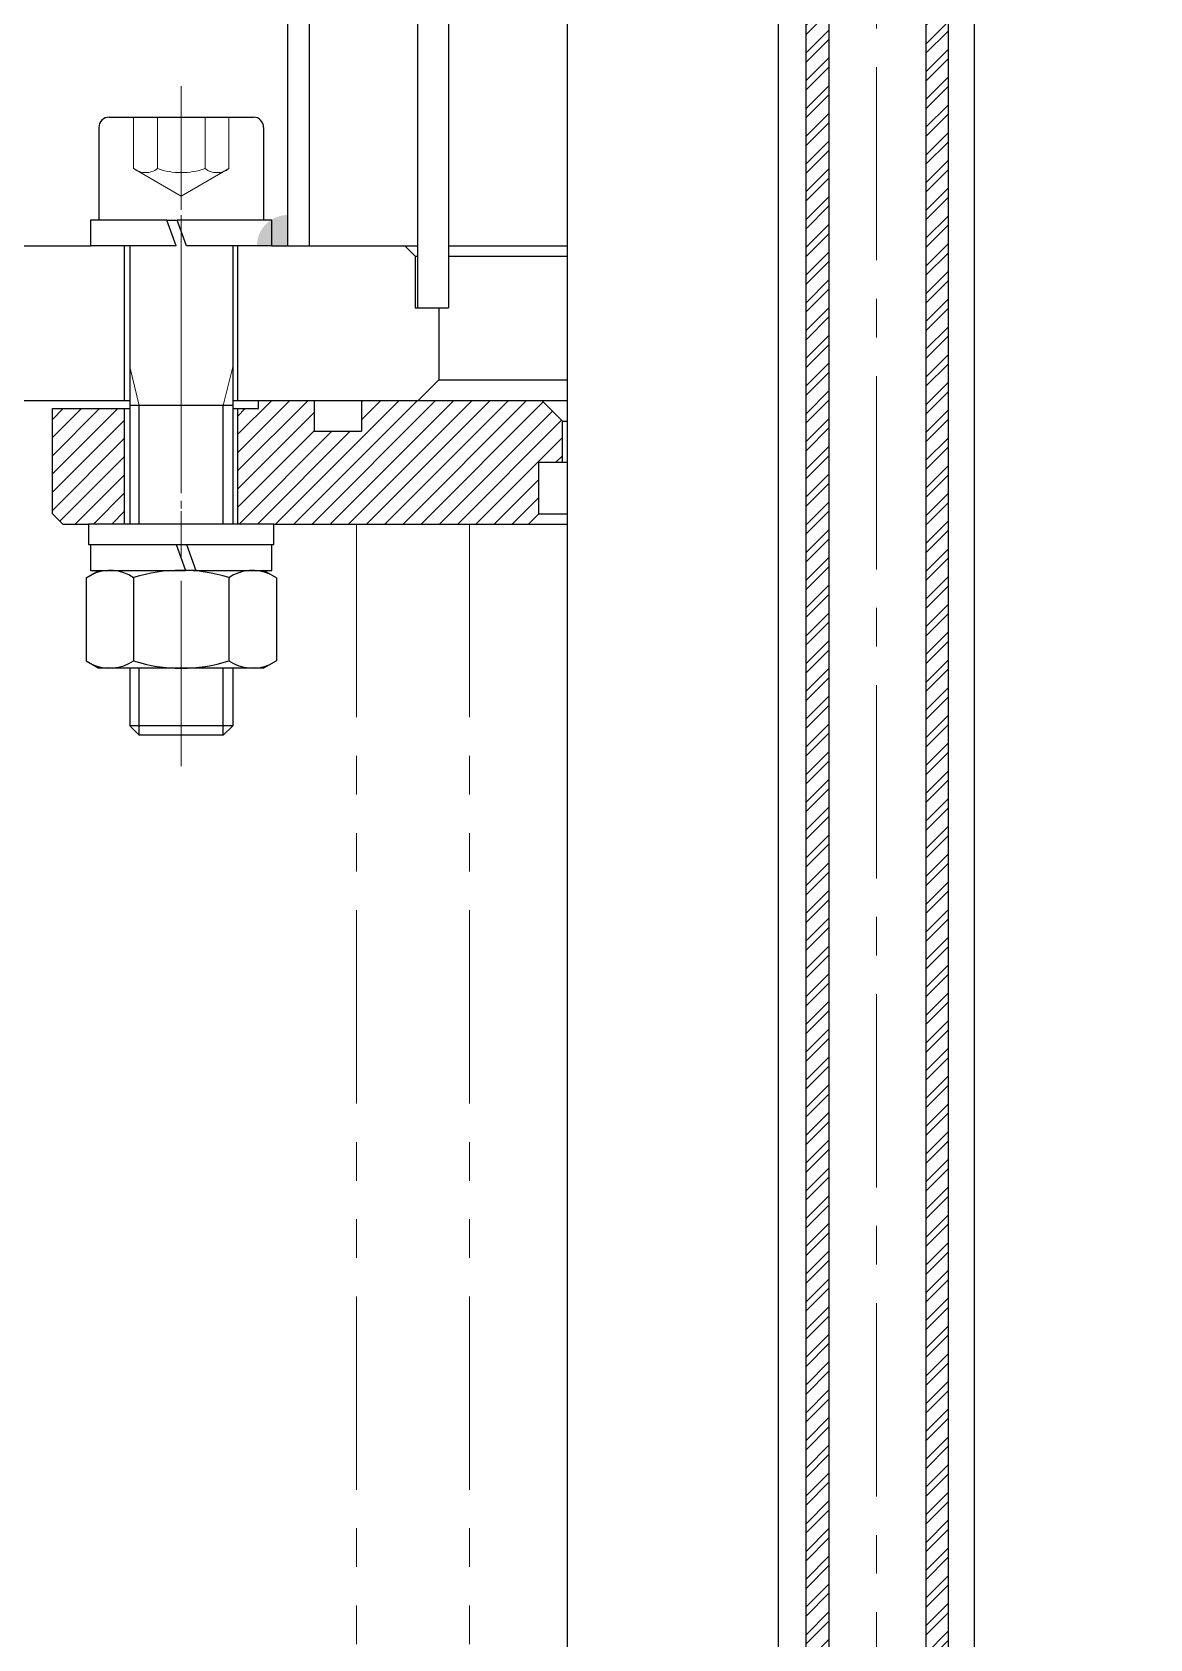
# Model space of a CAD drawing. Header units: millimetres. Extents: x 334 to 3694, y 0 to 2376.
# Drawn here: x 1180 to 1288.5, y 805.7 to 961.7 of the extents above; entities that cross this region are included whole.
import ezdxf

# ---------------------------------------------------------------- set-up
doc = ezdxf.new("R2010")
doc.units = ezdxf.units.MM
doc.header["$LTSCALE"] = 3
for name, pattern in [('AM_ISO02W050x2', [3.75, 3, -0.75]), ('AM_ISO08W050x2', [9, 6, -0.75, 1.5, -0.75]), ('CENTER', [2, 1.25, -0.25, 0.25, -0.25]), ('DASHED', [0.75, 0.5, -0.25]), ('PHANTOM', [2.5, 1.25, -0.25, 0.25, -0.25, 0.25, -0.25])]:
    doc.linetypes.add(name, pattern=pattern)
for name, color, linetype, lineweight in [('1_외형선', 7, 'Continuous', 25), ('2_숨은선', 2, 'DASHED', 20), ('3_중심선', 1, 'CENTER', 18), ('5_파단선', 5, 'PHANTOM', 9), ('6_가는선', 3, 'Continuous', 18), ('AM_4', 3, 'Continuous', 25)]:
    doc.layers.add(name, color=color, linetype=linetype, lineweight=lineweight)

# ---------------------------------------------------------------- blocks, each defined once
blk = doc.blocks.new('*U61')
at = {"layer": '1_외형선'}
for p, q in [((1111.16, 953.42), (1125.16, 953.42)), ((1110.16, 952.42), (1110.16, 943.42)), ((1126.16, 952.42), (1126.16, 943.42)), ((1116.75, 943.42), (1117.75, 943.42)), ((1113.16, 940.92), (1113.16, 929.17)), ((1123.16, 940.92), (1123.16, 929.17)), ((1113.16, 929.17), (1113.16, 925.42)), ((1123.16, 929.17), (1123.16, 925.42)), ((1113.16, 925.42), (1113.16, 913.92)), ((1123.16, 925.42), (1113.16, 925.42)), ((1123.16, 925.42), (1123.16, 913.92)), ((1113.16, 899.92), (1113.16, 894.34)), ((1123.16, 899.92), (1123.16, 894.34)), ((1113.16, 894.34), (1114.08, 893.42)), ((1123.16, 894.34), (1113.16, 894.34)), ((1123.16, 894.34), (1122.24, 893.42)), ((1122.24, 893.42), (1114.08, 893.42))]:
    blk.add_line(p, q, dxfattribs=at)
for centre, start, end in [((1111.16, 952.42), 90, 180), ((1125.16, 952.42), 360, 90)]:
    blk.add_arc(centre, 1, start, end, dxfattribs=at)
at = {"layer": '2_숨은선', "linetype": 'AM_ISO02W050x2'}
for p, q in [((1113.54, 953.42), (1113.54, 948.42)), ((1115.85, 953.42), (1115.85, 948.42)), ((1120.47, 953.42), (1120.47, 948.42)), ((1122.78, 953.42), (1122.78, 948.42)), ((1113.54, 948.42), (1118.16, 945.76)), ((1122.78, 948.42), (1118.16, 945.76))]:
    blk.add_line(p, q, dxfattribs=at)
for centre, radius, start, end in [((1114.7, 949.91), 1.88, 232.1211, 307.8789), ((1118.16, 954.96), 6.93, 250.5288, 289.4712), ((1121.63, 949.91), 1.88, 232.1211, 307.8789)]:
    blk.add_arc(centre, radius, start, end, dxfattribs=at)
at = {"layer": '3_중심선', "linetype": 'AM_ISO08W050x2'}
blk.add_line((1118.16, 890.42), (1118.16, 956.42), dxfattribs=at)
at = {"layer": '6_가는선'}
for p, q in [((1114.08, 925.42), (1113.16, 929.17)), ((1122.24, 925.42), (1123.16, 929.17))]:
    blk.add_line(p, q, dxfattribs=at)
at = {"layer": 'AM_4'}
for p, q in [((1114.08, 913.92), (1114.08, 925.42)), ((1122.24, 913.92), (1122.24, 925.42)), ((1114.08, 893.42), (1114.08, 899.92)), ((1122.24, 893.42), (1122.24, 899.92))]:
    blk.add_line(p, q, dxfattribs=at)
blk = doc.blocks.new('*U62')
at = {"layer": '1_외형선'}
for p, q in [((1109.36, 943.42), (1109.36, 940.92)), ((1116.75, 943.42), (1109.36, 943.42)), ((1117.66, 940.92), (1116.75, 943.42)), ((1126.96, 943.42), (1117.75, 943.42)), ((1118.66, 940.92), (1117.75, 943.42)), ((1126.96, 940.92), (1126.96, 943.42)), ((1117.66, 940.92), (1109.36, 940.92)), ((1126.96, 940.92), (1118.66, 940.92))]:
    blk.add_line(p, q, dxfattribs=at)
blk = doc.blocks.new('*U63')
at = {"layer": '1_외형선'}
for p, q in [((1108.92, 908.71), (1110.16, 909.42)), ((1119.57, 909.42), (1118.57, 909.42)), ((1127.4, 908.71), (1126.16, 909.42)), ((1108.92, 908.71), (1108.92, 900.64)), ((1113.54, 908.71), (1113.54, 900.64)), ((1122.78, 908.71), (1122.78, 900.64)), ((1127.4, 908.71), (1127.4, 900.64)), ((1108.92, 900.64), (1110.16, 899.92)), ((1127.4, 900.64), (1126.16, 899.92)), ((1126.16, 899.92), (1110.16, 899.92))]:
    blk.add_line(p, q, dxfattribs=at)
for centre, radius, start, end in [((1111.23, 905.34), 4.08, 55.5615, 115.5615), ((1118.16, 894.16), 15.27, 72.383, 107.617), ((1125.09, 905.34), 4.08, 64.4385, 124.4385), ((1111.23, 904.01), 4.08, 244.4385, 304.4385), ((1118.16, 915.19), 15.27, 252.383, 287.617), ((1125.09, 904.01), 4.08, 235.5615, 295.5615)]:
    blk.add_arc(centre, radius, start, end, dxfattribs=at)
blk = doc.blocks.new('*U64')
at = {"layer": '1_외형선'}
for p, q in [((1127.16, 913.92), (1109.16, 913.92)), ((1109.16, 913.92), (1109.16, 911.92)), ((1127.16, 911.92), (1127.16, 913.92)), ((1109.16, 911.92), (1109.36, 911.92)), ((1117.66, 911.92), (1118.66, 911.92)), ((1126.96, 911.92), (1127.16, 911.92))]:
    blk.add_line(p, q, dxfattribs=at)
blk = doc.blocks.new('*U65')
at = {"layer": '1_외형선'}
for p, q in [((1109.36, 911.92), (1117.66, 911.92)), ((1109.36, 911.92), (1109.36, 909.42)), ((1117.66, 911.92), (1118.57, 909.42)), ((1118.66, 911.92), (1119.57, 909.42)), ((1118.66, 911.92), (1126.96, 911.92)), ((1126.96, 909.42), (1126.96, 911.92)), ((1109.36, 909.42), (1118.57, 909.42)), ((1119.57, 909.42), (1126.96, 909.42))]:
    blk.add_line(p, q, dxfattribs=at)
blk = doc.blocks.new('A$C0bcc7fed')
at = {"layer": '6_가는선'}
h = blk.add_hatch(dxfattribs=at)
h.set_pattern_fill('ANSI32', color=256, scale=0.2, angle=90)
h.set_pattern_definition([(135, (-850.1721, -583.0731), (-1.3470384, -1.3470384), []), (135, (-850.1721, -582.175), (-1.3470384, -1.3470384), [])])
h.paths.add_polyline_path([(-3.21, 690.45), (-5.35, 690.45), (-5.35, -134.55), (-3.15, -134.55)])
h.paths.add_polyline_path([(8.45, -97.55), (6.25, -97.55), (6.25, -134.55), (8.45, -134.55)])
h.paths.add_polyline_path([(8.45, 690.45), (6.19, 690.45), (6.25, -97.55), (8.45, -97.55)])
h.paths.add_polyline_path([(-21.46, 114.71), (2.93, 114.71), (2.93, 118.76), (-21.46, 118.76)], flags=9)
at = {"layer": '1_외형선'}
for points in [[(-5.35, -134.55), (8.45, -134.55), (8.45, 690.45), (-5.35, 690.45)], [(-3.15, -134.55), (6.25, -134.55), (6.19, 690.45), (-3.21, 690.45)]]:
    blk.add_lwpolyline(points, close=True, dxfattribs=at)
blk = doc.blocks.new('A$C2ec57b86!a')
at = {"layer": '1_외형선', "ltscale": 5}
for p, q in [((-30, -553), (-30, 55)), ((-9.5, -733.4), (-9.5, -23.48)), ((9.5, -733.4), (9.5, -23.94))]:
    blk.add_line(p, q, dxfattribs=at)
at = {"layer": '3_중심선', "ltscale": 5}
blk.add_line((0, -915.4), (0, 55), dxfattribs=at)

msp = doc.modelspace()

# ---------------------------------------------------------------- hatches: boundary and pattern name
at = {"layer": '6_가는선', "ltscale": 5}
h = msp.add_hatch(color=256, dxfattribs=at)
h.dxf.hatch_style = 1
h.paths.add_polyline_path([(1204.79, 940.92), (1204.79, 943.92, 0.414214), (1201.79, 940.92)])
at = {"layer": '6_가는선'}
h = msp.add_hatch(dxfattribs=at)
h.set_pattern_fill('ANSI31', color=256, scale=10, style=0)
h.set_pattern_definition([(45, (-3468.1345, -757.9132), (-0.88388348, 0.88388348), [])])
h.paths.add_polyline_path([(1181.94, 925.12), (1188.94, 925.12), (1188.94, 913.92), (1182.94, 913.92), (1181.94, 914.92)])
h.paths.add_polyline_path([(1199.94, 925.12), (1201.94, 925.12), (1201.94, 925.92), (1207.34, 925.92), (1207.34, 922.92), (1211.94, 922.92), (1211.94, 925.92), (1229.44, 925.92), (1231.44, 923.92), (1231.44, 919.92), (1229.14, 919.92), (1229.14, 914.92), (1228.14, 913.92), (1199.94, 913.92)])
h.paths.add_polyline_path([(1316.54, 922.92), (1316.54, 925.92), (1321.94, 925.92), (1321.94, 925.12), (1323.94, 925.12), (1323.94, 913.92), (1295.74, 913.92), (1294.74, 914.92), (1294.74, 919.92), (1292.44, 919.92), (1292.44, 923.92), (1294.44, 925.92), (1311.94, 925.92), (1311.94, 922.92)])
h.paths.add_polyline_path([(1341.94, 914.92), (1340.94, 913.92), (1334.94, 913.92), (1334.94, 925.12), (1341.94, 925.12)])

# ---------------------------------------------------------------- linework, layer by layer
at = {"layer": '1_외형선', "ltscale": 5}
for p, q in [((1217.39, 1079.92), (1217.39, 934.92)), ((1220.39, 1079.92), (1220.39, 934.92)), ((1206.89, 940.92), (1206.89, 1069.92)), ((1204.79, 942.92), (1204.79, 965.42)), ((1204.79, 940.92), (1204.79, 942.92)), ((1152.94, 925.92), (1189.44, 925.92)), ((1199.44, 925.92), (1231.94, 925.92))]:
    msp.add_line(p, q, dxfattribs=at)
at = {"layer": '1_외형선'}
for p, q in [((1152.94, 940.92), (1183.94, 940.92)), ((1183.94, 940.92), (1185.64, 940.92)), ((1188.94, 925.92), (1188.94, 940.92)), ((1199.94, 925.92), (1199.94, 940.92)), ((1203.24, 940.92), (1204.94, 940.92)), ((1204.94, 940.92), (1216.14, 940.92)), ((1217.14, 939.92), (1216.14, 940.92)), ((1216.14, 940.92), (1217.39, 940.92)), ((1220.39, 940.92), (1231.94, 940.92)), ((1217.14, 939.92), (1217.14, 934.92)), ((1217.14, 939.92), (1217.39, 939.92)), ((1220.39, 939.92), (1231.94, 939.92)), ((1217.14, 934.92), (1220.39, 934.92)), ((1219.44, 934.92), (1219.44, 927.92)), ((1219.44, 927.92), (1217.44, 925.92)), ((1219.44, 927.92), (1231.94, 927.92)), ((1181.94, 914.92), (1181.94, 925.12)), ((1181.94, 925.12), (1189.44, 925.12)), ((1188.94, 913.92), (1188.94, 925.12)), ((1199.44, 925.12), (1201.94, 925.12)), ((1199.94, 913.92), (1199.94, 925.12)), ((1201.94, 925.12), (1201.94, 925.92)), ((1207.34, 925.92), (1207.34, 922.92)), ((1211.94, 925.92), (1211.94, 922.92)), ((1231.44, 923.92), (1229.44, 925.92)), ((1231.44, 919.92), (1231.44, 923.92)), ((1231.44, 923.92), (1231.94, 923.92)), ((1207.34, 922.92), (1211.94, 922.92)), ((1229.14, 914.92), (1229.14, 919.92)), ((1229.14, 919.92), (1231.44, 919.92)), ((1231.44, 919.92), (1231.94, 919.92)), ((1181.94, 914.92), (1182.94, 913.92)), ((1229.14, 914.92), (1228.14, 913.92)), ((1229.14, 914.92), (1231.94, 914.92)), ((1182.94, 913.92), (1185.44, 913.92)), ((1203.44, 913.92), (1231.94, 913.92))]:
    msp.add_line(p, q, dxfattribs=at)
at = {"layer": '3_중심선'}
msp.add_line((1194.44, 910.92), (1194.44, 943.92), dxfattribs=at)
at = {"layer": '5_파단선', "ltscale": 5}
for p, q in [((1211.44, 913.92), (1211.44, 787.92)), ((1222.44, 913.92), (1222.44, 787.92))]:
    msp.add_line(p, q, dxfattribs=at)

# ---------------------------------------------------------------- block references
at = {"layer": '1_외형선'}
for name, p in [('A$C2ec57b86!a', (1261.94, 1314.92)), ('*U61', (76.28, 0)), ('*U62', (76.28, 0)), ('*U64', (76.28, 0)), ('*U65', (76.28, 0)), ('*U63', (76.28, 0))]:
    msp.add_blockref(name, p, dxfattribs=at)
at = {"layer": '1_외형선', "xscale": -1}
msp.add_blockref('A$C0bcc7fed', (1263.55, 583.07), dxfattribs=at)

doc.saveas('drawing.dxf')
